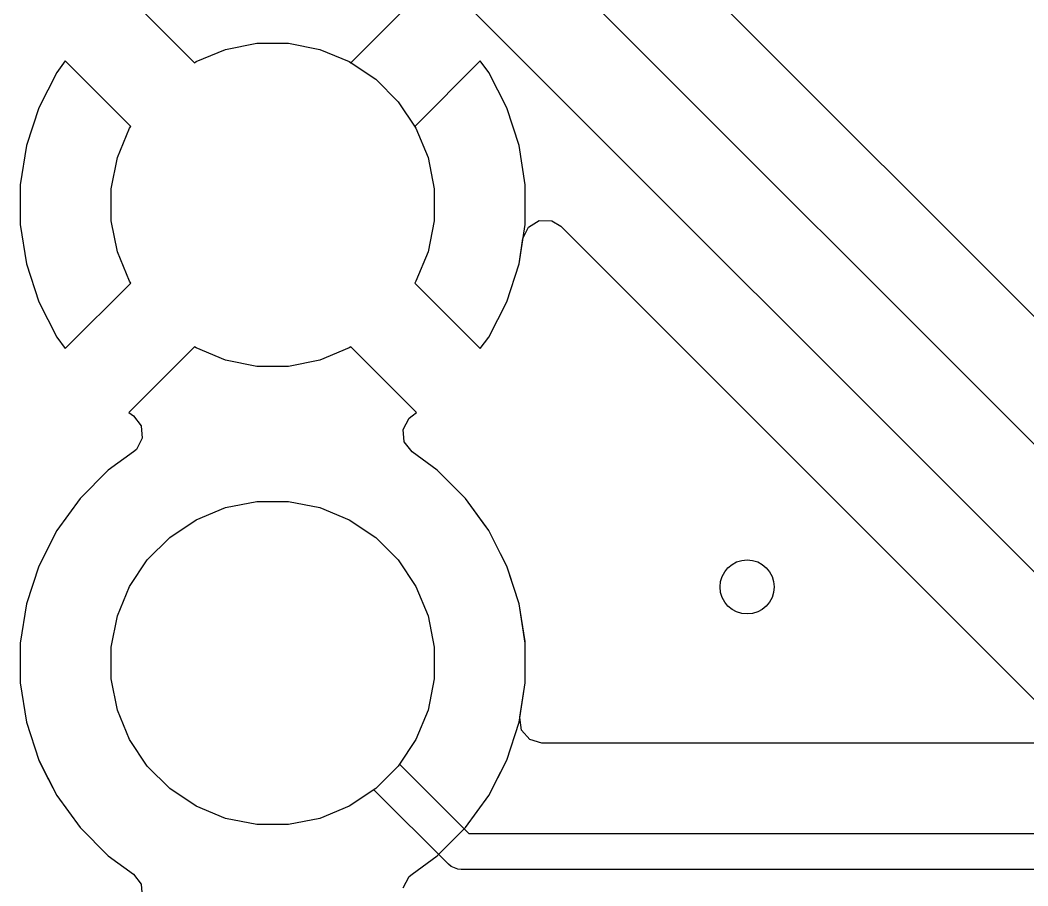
# Model space of a CAD drawing. Header units: inches. Extents: x 6.57 to 9.79, y -8.72 to -3.17.
# Drawn here: x 7.4468 to 7.6668, y -8.3289 to -8.14 of the extents above; entities that cross this region are included whole.
import ezdxf

# ---------------------------------------------------------------- set-up
doc = ezdxf.new("R2010")
doc.units = ezdxf.units.IN
doc.header["$MEASUREMENT"] = 0
doc.layers.add('In1.Cu', color=91, linetype='CONTINUOUS', true_color=0x7fc87f)

msp = doc.modelspace()

# ---------------------------------------------------------------- linework, layer by layer
at = {"layer": 'In1.Cu', "linetype": 'CONTINUOUS'}
for p, q in [((7.53296, -8.09733), (8.08721, -8.65157)), ((7.86629, -8.40279), (7.57063, -8.10713)), ((8.07617, -8.66838), (7.51904, -8.11125)), ((7.47057, -8.13493), (7.48489, -8.14925)), ((7.47057, -8.13493), (7.48489, -8.14925)), ((7.47057, -8.13493), (7.48489, -8.14925)), ((7.47057, -8.13493), (7.48489, -8.14925)), ((7.51904, -8.14925), (7.53336, -8.13493)), ((7.51904, -8.14925), (7.53336, -8.13493)), ((7.51904, -8.14925), (7.53336, -8.13493)), ((7.49168, -8.14634), (7.49849, -8.14499)), ((7.49168, -8.14634), (7.49849, -8.14499)), ((7.49168, -8.14634), (7.49849, -8.14499)), ((7.49168, -8.14634), (7.49849, -8.14499)), ((7.49849, -8.14499), (7.50544, -8.14499)), ((7.49849, -8.14499), (7.50544, -8.14499)), ((7.49849, -8.14499), (7.50544, -8.14499)), ((7.49849, -8.14499), (7.50544, -8.14499)), ((7.50544, -8.14499), (7.51225, -8.14634)), ((7.50544, -8.14499), (7.51225, -8.14634)), ((7.50544, -8.14499), (7.51225, -8.14634)), ((7.50544, -8.14499), (7.51225, -8.14634)), ((7.48526, -8.149), (7.49168, -8.14634)), ((7.48526, -8.149), (7.49168, -8.14634)), ((7.48526, -8.149), (7.49168, -8.14634)), ((7.48526, -8.149), (7.49168, -8.14634)), ((7.51225, -8.14634), (7.51867, -8.149)), ((7.51225, -8.14634), (7.51867, -8.149)), ((7.51225, -8.14634), (7.51867, -8.149)), ((7.51225, -8.14634), (7.51867, -8.149)), ((7.45665, -8.14885), (7.45482, -8.15136)), ((7.45665, -8.14885), (7.45482, -8.15136)), ((7.45665, -8.14885), (7.45482, -8.15136)), ((7.45665, -8.14885), (7.45482, -8.15136)), ((7.47097, -8.16317), (7.45665, -8.14885)), ((7.45665, -8.14885), (7.45665, -8.14885)), ((7.47097, -8.16317), (7.45665, -8.14885)), ((7.45665, -8.14885), (7.45665, -8.14885)), ((7.47097, -8.16317), (7.45665, -8.14885)), ((7.45665, -8.14885), (7.45665, -8.14885)), ((7.47097, -8.16317), (7.45665, -8.14885)), ((7.45665, -8.14885), (7.45665, -8.14885)), ((7.48489, -8.14925), (7.48526, -8.149)), ((7.48489, -8.14925), (7.48526, -8.149)), ((7.48489, -8.14925), (7.48526, -8.149)), ((7.48489, -8.14925), (7.48526, -8.149)), ((7.51867, -8.149), (7.51904, -8.14925)), ((7.51867, -8.149), (7.51904, -8.14925)), ((7.51867, -8.149), (7.51904, -8.14925)), ((7.51867, -8.149), (7.52444, -8.15286)), ((7.54728, -8.14885), (7.53296, -8.16317)), ((7.54728, -8.14885), (7.53296, -8.16317)), ((7.54728, -8.14885), (7.53296, -8.16317)), ((7.54911, -8.15136), (7.54728, -8.14885)), ((7.54728, -8.14885), (7.54728, -8.14885)), ((7.54911, -8.15136), (7.54728, -8.14885)), ((7.54728, -8.14885), (7.54728, -8.14885)), ((7.54911, -8.15136), (7.54728, -8.14885)), ((7.54728, -8.14885), (7.54728, -8.14885)), ((7.45482, -8.15136), (7.45089, -8.15909)), ((7.45482, -8.15136), (7.45089, -8.15909)), ((7.45482, -8.15136), (7.45089, -8.15909)), ((7.45482, -8.15136), (7.45089, -8.15909)), ((7.55305, -8.15909), (7.54911, -8.15136)), ((7.55305, -8.15909), (7.54911, -8.15136)), ((7.55305, -8.15909), (7.54911, -8.15136)), ((7.52444, -8.15286), (7.52936, -8.15777)), ((7.45089, -8.15909), (7.4482, -8.16734)), ((7.45089, -8.15909), (7.4482, -8.16734)), ((7.45089, -8.15909), (7.4482, -8.16734)), ((7.45089, -8.15909), (7.4482, -8.16734)), ((7.52936, -8.15777), (7.53321, -8.16355)), ((7.55573, -8.16734), (7.55305, -8.15909)), ((7.55573, -8.16734), (7.55305, -8.15909)), ((7.55573, -8.16734), (7.55305, -8.15909)), ((7.47072, -8.16355), (7.47097, -8.16317)), ((7.47072, -8.16355), (7.47097, -8.16317)), ((7.47072, -8.16355), (7.47097, -8.16317)), ((7.47072, -8.16355), (7.47097, -8.16317)), ((7.53296, -8.16317), (7.53321, -8.16355)), ((7.53296, -8.16317), (7.53321, -8.16355)), ((7.53296, -8.16317), (7.53321, -8.16355)), ((7.46806, -8.16996), (7.47072, -8.16355)), ((7.46806, -8.16996), (7.47072, -8.16355)), ((7.46806, -8.16996), (7.47072, -8.16355)), ((7.46806, -8.16996), (7.47072, -8.16355)), ((7.53321, -8.16355), (7.53587, -8.16996)), ((7.53321, -8.16355), (7.53587, -8.16996)), ((7.53321, -8.16355), (7.53587, -8.16996)), ((7.53321, -8.16355), (7.53587, -8.16996)), ((7.4482, -8.16734), (7.44685, -8.17591)), ((7.4482, -8.16734), (7.44685, -8.17591)), ((7.4482, -8.16734), (7.44685, -8.17591)), ((7.4482, -8.16734), (7.44685, -8.17591)), ((7.55708, -8.17591), (7.55573, -8.16734)), ((7.55708, -8.17591), (7.55573, -8.16734)), ((7.55708, -8.17591), (7.55573, -8.16734)), ((7.4667, -8.17678), (7.46806, -8.16996)), ((7.4667, -8.17678), (7.46806, -8.16996)), ((7.4667, -8.17678), (7.46806, -8.16996)), ((7.4667, -8.17678), (7.46806, -8.16996)), ((7.53587, -8.16996), (7.53723, -8.17678)), ((7.53587, -8.16996), (7.53723, -8.17678)), ((7.53587, -8.16996), (7.53723, -8.17678)), ((7.53587, -8.16996), (7.53723, -8.17678)), ((7.44685, -8.17591), (7.44685, -8.18459)), ((7.44685, -8.17591), (7.44685, -8.18459)), ((7.44685, -8.17591), (7.44685, -8.18459)), ((7.44685, -8.17591), (7.44685, -8.18459)), ((7.55708, -8.18459), (7.55708, -8.17591)), ((7.55708, -8.18459), (7.55708, -8.17591)), ((7.55708, -8.18459), (7.55708, -8.17591)), ((7.4667, -8.18372), (7.4667, -8.17678)), ((7.4667, -8.18372), (7.4667, -8.17678)), ((7.4667, -8.18372), (7.4667, -8.17678)), ((7.4667, -8.18372), (7.4667, -8.17678)), ((7.53723, -8.17678), (7.53723, -8.18372)), ((7.53723, -8.17678), (7.53723, -8.18372)), ((7.53723, -8.17678), (7.53723, -8.18372)), ((7.53723, -8.17678), (7.53723, -8.18372)), ((7.44685, -8.18459), (7.4482, -8.19316)), ((7.44685, -8.18459), (7.4482, -8.19316)), ((7.44685, -8.18459), (7.4482, -8.19316)), ((7.44685, -8.18459), (7.4482, -8.19316)), ((7.46806, -8.19054), (7.4667, -8.18372)), ((7.46806, -8.19054), (7.4667, -8.18372)), ((7.46806, -8.19054), (7.4667, -8.18372)), ((7.46806, -8.19054), (7.4667, -8.18372)), ((7.53723, -8.18372), (7.53587, -8.19054)), ((7.53723, -8.18372), (7.53587, -8.19054)), ((7.53723, -8.18372), (7.53587, -8.19054)), ((7.53723, -8.18372), (7.53587, -8.19054)), ((7.55573, -8.19316), (7.55708, -8.18459)), ((7.55573, -8.19316), (7.55708, -8.18459)), ((7.55573, -8.19316), (7.55708, -8.18459)), ((7.5566, -8.18763), (7.55778, -8.18515)), ((7.55778, -8.18515), (7.56011, -8.18369)), ((7.56011, -8.18369), (7.56286, -8.18373)), ((7.56286, -8.18373), (7.56487, -8.18495)), ((7.56487, -8.18495), (8.0643, -8.68437)), ((7.55573, -8.19316), (7.5566, -8.18763)), ((7.47072, -8.19695), (7.46806, -8.19054)), ((7.47072, -8.19695), (7.46806, -8.19054)), ((7.47072, -8.19695), (7.46806, -8.19054)), ((7.47072, -8.19695), (7.46806, -8.19054)), ((7.53587, -8.19054), (7.53321, -8.19695)), ((7.53587, -8.19054), (7.53321, -8.19695)), ((7.53587, -8.19054), (7.53321, -8.19695)), ((7.53587, -8.19054), (7.53321, -8.19695)), ((7.4482, -8.19316), (7.45089, -8.20141)), ((7.4482, -8.19316), (7.45089, -8.20141)), ((7.4482, -8.19316), (7.45089, -8.20141)), ((7.4482, -8.19316), (7.45089, -8.20141)), ((7.55305, -8.20141), (7.55573, -8.19316)), ((7.55305, -8.20141), (7.55573, -8.19316)), ((7.55305, -8.20141), (7.55573, -8.19316)), ((7.55305, -8.20141), (7.55573, -8.19316)), ((7.45665, -8.21165), (7.47097, -8.19733)), ((7.45665, -8.21165), (7.47097, -8.19733)), ((7.45665, -8.21165), (7.47097, -8.19733)), ((7.45665, -8.21165), (7.47097, -8.19733)), ((7.47097, -8.19733), (7.47072, -8.19695)), ((7.47097, -8.19733), (7.47072, -8.19695)), ((7.47097, -8.19733), (7.47072, -8.19695)), ((7.47097, -8.19733), (7.47072, -8.19695)), ((7.53321, -8.19695), (7.53296, -8.19733)), ((7.53321, -8.19695), (7.53296, -8.19733)), ((7.53321, -8.19695), (7.53296, -8.19733)), ((7.53321, -8.19695), (7.53296, -8.19733)), ((7.53296, -8.19733), (7.54728, -8.21165)), ((7.53296, -8.19733), (7.54728, -8.21165)), ((7.53296, -8.19733), (7.54728, -8.21165)), ((7.53296, -8.19733), (7.54728, -8.21165)), ((7.45089, -8.20141), (7.45482, -8.20914)), ((7.45089, -8.20141), (7.45482, -8.20914)), ((7.45089, -8.20141), (7.45482, -8.20914)), ((7.45089, -8.20141), (7.45482, -8.20914)), ((7.54911, -8.20914), (7.55305, -8.20141)), ((7.54911, -8.20914), (7.55305, -8.20141)), ((7.54911, -8.20914), (7.55305, -8.20141)), ((7.54911, -8.20914), (7.55305, -8.20141)), ((7.45482, -8.20914), (7.45665, -8.21165)), ((7.45482, -8.20914), (7.45665, -8.21165)), ((7.45482, -8.20914), (7.45665, -8.21165)), ((7.45482, -8.20914), (7.45665, -8.21165)), ((7.54728, -8.21165), (7.54911, -8.20914)), ((7.54728, -8.21165), (7.54911, -8.20914)), ((7.54728, -8.21165), (7.54911, -8.20914)), ((7.54728, -8.21165), (7.54911, -8.20914)), ((7.48489, -8.21125), (7.47057, -8.22557)), ((7.48489, -8.21125), (7.47057, -8.22557)), ((7.48489, -8.21125), (7.47057, -8.22557)), ((7.48489, -8.21125), (7.47057, -8.22557)), ((7.48526, -8.2115), (7.48489, -8.21125)), ((7.48526, -8.2115), (7.48489, -8.21125)), ((7.48526, -8.2115), (7.48489, -8.21125)), ((7.48526, -8.2115), (7.48489, -8.21125)), ((7.49168, -8.21416), (7.48526, -8.2115)), ((7.49168, -8.21416), (7.48526, -8.2115)), ((7.49168, -8.21416), (7.48526, -8.2115)), ((7.49168, -8.21416), (7.48526, -8.2115)), ((7.51867, -8.2115), (7.51225, -8.21416)), ((7.51867, -8.2115), (7.51225, -8.21416)), ((7.51867, -8.2115), (7.51225, -8.21416)), ((7.51867, -8.2115), (7.51225, -8.21416)), ((7.51904, -8.21125), (7.51867, -8.2115)), ((7.51904, -8.21125), (7.51867, -8.2115)), ((7.51904, -8.21125), (7.51867, -8.2115)), ((7.51904, -8.21125), (7.51867, -8.2115)), ((7.53336, -8.22557), (7.51904, -8.21125)), ((7.53336, -8.22557), (7.51904, -8.21125)), ((7.53336, -8.22557), (7.51904, -8.21125)), ((7.53336, -8.22557), (7.51904, -8.21125)), ((7.54728, -8.21165), (7.54728, -8.21165)), ((7.54728, -8.21165), (7.54728, -8.21165)), ((7.54728, -8.21165), (7.54728, -8.21165)), ((7.54728, -8.21165), (7.54728, -8.21165)), ((7.49849, -8.21551), (7.49168, -8.21416)), ((7.49849, -8.21551), (7.49168, -8.21416)), ((7.49849, -8.21551), (7.49168, -8.21416)), ((7.49849, -8.21551), (7.49168, -8.21416)), ((7.50544, -8.21551), (7.49849, -8.21551)), ((7.50544, -8.21551), (7.49849, -8.21551)), ((7.50544, -8.21551), (7.49849, -8.21551)), ((7.50544, -8.21551), (7.49849, -8.21551)), ((7.51225, -8.21416), (7.50544, -8.21551)), ((7.51225, -8.21416), (7.50544, -8.21551)), ((7.51225, -8.21416), (7.50544, -8.21551)), ((7.51225, -8.21416), (7.50544, -8.21551)), ((7.47057, -8.22557), (7.47057, -8.22557)), ((7.47057, -8.22557), (7.47156, -8.22629)), ((7.47057, -8.22557), (7.47057, -8.22557)), ((7.47057, -8.22557), (7.47156, -8.22629)), ((7.47057, -8.22557), (7.47057, -8.22557)), ((7.47057, -8.22557), (7.47156, -8.22629)), ((7.47057, -8.22557), (7.47057, -8.22557)), ((7.47057, -8.22557), (7.47156, -8.22629)), ((7.47156, -8.22629), (7.47324, -8.22847)), ((7.47156, -8.22629), (7.47324, -8.22847)), ((7.47156, -8.22629), (7.47324, -8.22847)), ((7.47156, -8.22629), (7.47324, -8.22847)), ((7.53046, -8.22927), (7.53174, -8.22684)), ((7.53046, -8.22927), (7.53174, -8.22684)), ((7.53046, -8.22927), (7.53174, -8.22684)), ((7.53046, -8.22927), (7.53174, -8.22684)), ((7.53174, -8.22684), (7.53237, -8.22629)), ((7.53174, -8.22684), (7.53237, -8.22629)), ((7.53174, -8.22684), (7.53237, -8.22629)), ((7.53174, -8.22684), (7.53237, -8.22629)), ((7.53237, -8.22629), (7.53336, -8.22557)), ((7.53237, -8.22629), (7.53336, -8.22557)), ((7.53237, -8.22629), (7.53336, -8.22557)), ((7.53237, -8.22629), (7.53336, -8.22557)), ((7.53336, -8.22557), (7.53336, -8.22557)), ((7.53336, -8.22557), (7.53336, -8.22557)), ((7.53336, -8.22557), (7.53336, -8.22557)), ((7.53336, -8.22557), (7.53336, -8.22557)), ((7.47324, -8.22847), (7.47347, -8.23121)), ((7.47324, -8.22847), (7.47347, -8.23121)), ((7.47324, -8.22847), (7.47347, -8.23121)), ((7.47324, -8.22847), (7.47347, -8.23121)), ((7.53069, -8.23201), (7.53046, -8.22927)), ((7.53069, -8.23201), (7.53046, -8.22927)), ((7.53069, -8.23201), (7.53046, -8.22927)), ((7.53069, -8.23201), (7.53046, -8.22927)), ((7.47347, -8.23121), (7.47219, -8.23364)), ((7.47347, -8.23121), (7.47219, -8.23364)), ((7.47347, -8.23121), (7.47219, -8.23364)), ((7.47347, -8.23121), (7.47219, -8.23364)), ((7.47219, -8.23364), (7.47156, -8.23419)), ((7.47219, -8.23364), (7.47156, -8.23419)), ((7.47219, -8.23364), (7.47156, -8.23419)), ((7.47219, -8.23364), (7.47156, -8.23419)), ((7.53237, -8.23419), (7.53069, -8.23201)), ((7.53237, -8.23419), (7.53069, -8.23201)), ((7.53237, -8.23419), (7.53069, -8.23201)), ((7.53237, -8.23419), (7.53069, -8.23201)), ((7.47156, -8.23419), (7.46605, -8.23819)), ((7.47156, -8.23419), (7.46605, -8.23819)), ((7.47156, -8.23419), (7.46605, -8.23819)), ((7.47156, -8.23419), (7.46605, -8.23819)), ((7.53788, -8.23819), (7.53237, -8.23419)), ((7.53788, -8.23819), (7.53237, -8.23419)), ((7.53788, -8.23819), (7.53237, -8.23419)), ((7.53788, -8.23819), (7.53237, -8.23419)), ((7.46605, -8.23819), (7.45991, -8.24433)), ((7.46605, -8.23819), (7.45991, -8.24433)), ((7.46605, -8.23819), (7.45991, -8.24433)), ((7.46605, -8.23819), (7.45991, -8.24433)), ((7.54402, -8.24433), (7.53789, -8.23819)), ((7.53789, -8.23819), (7.53788, -8.23819)), ((7.54402, -8.24433), (7.53789, -8.23819)), ((7.53789, -8.23819), (7.53788, -8.23819)), ((7.54402, -8.24433), (7.53789, -8.23819)), ((7.53789, -8.23819), (7.53788, -8.23819)), ((7.54402, -8.24433), (7.53789, -8.23819)), ((7.53789, -8.23819), (7.53788, -8.23819)), ((7.45991, -8.24433), (7.45481, -8.25135)), ((7.45991, -8.24433), (7.45481, -8.25135)), ((7.45991, -8.24433), (7.45481, -8.25135)), ((7.45991, -8.24433), (7.45481, -8.25135)), ((7.45991, -8.24433), (7.45991, -8.24433)), ((7.45991, -8.24433), (7.45991, -8.24433)), ((7.45991, -8.24433), (7.45991, -8.24433)), ((7.45991, -8.24433), (7.45991, -8.24433)), ((7.54847, -8.25045), (7.54402, -8.24433)), ((7.54402, -8.24433), (7.54402, -8.24433)), ((7.54542, -8.24625), (7.54402, -8.24433)), ((7.54402, -8.24433), (7.54402, -8.24433)), ((7.54847, -8.25045), (7.54402, -8.24433)), ((7.54402, -8.24433), (7.54402, -8.24433)), ((7.54847, -8.25045), (7.54402, -8.24433)), ((7.54402, -8.24433), (7.54402, -8.24433)), ((7.48526, -8.249), (7.49168, -8.24634)), ((7.48526, -8.249), (7.49168, -8.24634)), ((7.48526, -8.249), (7.49168, -8.24634)), ((7.48526, -8.249), (7.49168, -8.24634)), ((7.49168, -8.24634), (7.49849, -8.24499)), ((7.49168, -8.24634), (7.49849, -8.24499)), ((7.49168, -8.24634), (7.49849, -8.24499)), ((7.49168, -8.24634), (7.49849, -8.24499)), ((7.49849, -8.24499), (7.50544, -8.24499)), ((7.49849, -8.24499), (7.50544, -8.24499)), ((7.49849, -8.24499), (7.50544, -8.24499)), ((7.49849, -8.24499), (7.50544, -8.24499)), ((7.50544, -8.24499), (7.51225, -8.24634)), ((7.50544, -8.24499), (7.51225, -8.24634)), ((7.50544, -8.24499), (7.51225, -8.24634)), ((7.50544, -8.24499), (7.51225, -8.24634)), ((7.51225, -8.24634), (7.51867, -8.249)), ((7.51225, -8.24634), (7.51867, -8.249)), ((7.51225, -8.24634), (7.51867, -8.249)), ((7.51225, -8.24634), (7.51867, -8.249)), ((7.54912, -8.25135), (7.54542, -8.24625)), ((7.47949, -8.25286), (7.48526, -8.249)), ((7.47949, -8.25286), (7.48526, -8.249)), ((7.47949, -8.25286), (7.48526, -8.249)), ((7.47949, -8.25286), (7.48526, -8.249)), ((7.51867, -8.249), (7.52444, -8.25286)), ((7.51867, -8.249), (7.52444, -8.25286)), ((7.51867, -8.249), (7.52444, -8.25286)), ((7.51867, -8.249), (7.52444, -8.25286)), ((7.45481, -8.25135), (7.45087, -8.25909)), ((7.45481, -8.25135), (7.45087, -8.25909)), ((7.45481, -8.25135), (7.45087, -8.25909)), ((7.45481, -8.25135), (7.45087, -8.25909)), ((7.54912, -8.25135), (7.54847, -8.25045)), ((7.54912, -8.25135), (7.54847, -8.25045)), ((7.54912, -8.25135), (7.54847, -8.25045)), ((7.5517, -8.25641), (7.54912, -8.25135)), ((7.5517, -8.25641), (7.54912, -8.25135)), ((7.5517, -8.25641), (7.54912, -8.25135)), ((7.5517, -8.25641), (7.54912, -8.25135)), ((7.47458, -8.25777), (7.47949, -8.25286)), ((7.47458, -8.25777), (7.47949, -8.25286)), ((7.47458, -8.25777), (7.47949, -8.25286)), ((7.47458, -8.25777), (7.47949, -8.25286)), ((7.52444, -8.25286), (7.52936, -8.25777)), ((7.52444, -8.25286), (7.52936, -8.25777)), ((7.52444, -8.25286), (7.52936, -8.25777)), ((7.52444, -8.25286), (7.52936, -8.25777)), ((7.47072, -8.26355), (7.47458, -8.25777)), ((7.47072, -8.26355), (7.47458, -8.25777)), ((7.47072, -8.26355), (7.47458, -8.25777)), ((7.47072, -8.26355), (7.47458, -8.25777)), ((7.52936, -8.25777), (7.53321, -8.26355)), ((7.52936, -8.25777), (7.53321, -8.26355)), ((7.52936, -8.25777), (7.53321, -8.26355)), ((7.52936, -8.25777), (7.53321, -8.26355)), ((7.55306, -8.25909), (7.5517, -8.25641)), ((7.55306, -8.25909), (7.5517, -8.25641)), ((7.55306, -8.25909), (7.5517, -8.25641)), ((7.55306, -8.25909), (7.5517, -8.25641)), ((7.45087, -8.25909), (7.44819, -8.26734)), ((7.45087, -8.25909), (7.44819, -8.26734)), ((7.45087, -8.25909), (7.44819, -8.26734)), ((7.45087, -8.25909), (7.44819, -8.26734)), ((7.45087, -8.25909), (7.45087, -8.25909)), ((7.45087, -8.25909), (7.45087, -8.25909)), ((7.45087, -8.25909), (7.45087, -8.25909)), ((7.45087, -8.25909), (7.45087, -8.25909)), ((7.55575, -8.26734), (7.55306, -8.25909)), ((7.55306, -8.25909), (7.55306, -8.25909)), ((7.55306, -8.25909), (7.55306, -8.25909)), ((7.55575, -8.26734), (7.55306, -8.25909)), ((7.55306, -8.25909), (7.55306, -8.25909)), ((7.55575, -8.26734), (7.55306, -8.25909)), ((7.55306, -8.25909), (7.55306, -8.25909)), ((7.5535, -8.26042), (7.55306, -8.25909)), ((7.55575, -8.26734), (7.5535, -8.26042)), ((7.46806, -8.26996), (7.47072, -8.26355)), ((7.46806, -8.26996), (7.47072, -8.26355)), ((7.46806, -8.26996), (7.47072, -8.26355)), ((7.46806, -8.26996), (7.47072, -8.26355)), ((7.53321, -8.26355), (7.53587, -8.26996)), ((7.53321, -8.26355), (7.53587, -8.26996)), ((7.53321, -8.26355), (7.53587, -8.26996)), ((7.53321, -8.26355), (7.53587, -8.26996)), ((7.44819, -8.26734), (7.44683, -8.27591)), ((7.44819, -8.26734), (7.44683, -8.27591)), ((7.44819, -8.26734), (7.44683, -8.27591)), ((7.44819, -8.26734), (7.44683, -8.27591)), ((7.5571, -8.27591), (7.55575, -8.26734)), ((7.55705, -8.27557), (7.55575, -8.26734)), ((7.5571, -8.27591), (7.55575, -8.26734)), ((7.5571, -8.27591), (7.55575, -8.26734)), ((7.4667, -8.27678), (7.46806, -8.26996)), ((7.4667, -8.27678), (7.46806, -8.26996)), ((7.4667, -8.27678), (7.46806, -8.26996)), ((7.4667, -8.27678), (7.46806, -8.26996)), ((7.53587, -8.26996), (7.53723, -8.27678)), ((7.53587, -8.26996), (7.53723, -8.27678)), ((7.53587, -8.26996), (7.53723, -8.27678)), ((7.53587, -8.26996), (7.53723, -8.27678)), ((7.5571, -8.27591), (7.55705, -8.27557)), ((7.44683, -8.27591), (7.44683, -8.28459)), ((7.44683, -8.27591), (7.44683, -8.28459)), ((7.44683, -8.27591), (7.44683, -8.28459)), ((7.44683, -8.27591), (7.44683, -8.28459)), ((7.4667, -8.28372), (7.4667, -8.27678)), ((7.4667, -8.28372), (7.4667, -8.27678)), ((7.4667, -8.28372), (7.4667, -8.27678)), ((7.4667, -8.28372), (7.4667, -8.27678)), ((7.53723, -8.27678), (7.53723, -8.28372)), ((7.53723, -8.27678), (7.53723, -8.28372)), ((7.53723, -8.27678), (7.53723, -8.28372)), ((7.53723, -8.27678), (7.53723, -8.28372)), ((7.5571, -8.28459), (7.5571, -8.27591)), ((7.5571, -8.28459), (7.5571, -8.27591)), ((7.5571, -8.28459), (7.5571, -8.27591)), ((7.5571, -8.28459), (7.5571, -8.27591)), ((7.46806, -8.29054), (7.4667, -8.28372)), ((7.46806, -8.29054), (7.4667, -8.28372)), ((7.46806, -8.29054), (7.4667, -8.28372)), ((7.46806, -8.29054), (7.4667, -8.28372)), ((7.53723, -8.28372), (7.53587, -8.29054)), ((7.53723, -8.28372), (7.53587, -8.29054)), ((7.53723, -8.28372), (7.53587, -8.29054)), ((7.53723, -8.28372), (7.53587, -8.29054)), ((7.44683, -8.28459), (7.44819, -8.29316)), ((7.44683, -8.28459), (7.44819, -8.29316)), ((7.44683, -8.28459), (7.44819, -8.29316)), ((7.44683, -8.28459), (7.44819, -8.29316)), ((7.55575, -8.29316), (7.5571, -8.28459)), ((7.55575, -8.29316), (7.5571, -8.28459)), ((7.55575, -8.29316), (7.5571, -8.28459)), ((7.55591, -8.2921), (7.5571, -8.28459)), ((7.47072, -8.29695), (7.46806, -8.29054)), ((7.47072, -8.29695), (7.46806, -8.29054)), ((7.47072, -8.29695), (7.46806, -8.29054)), ((7.47072, -8.29695), (7.46806, -8.29054)), ((7.53587, -8.29054), (7.53321, -8.29695)), ((7.53587, -8.29054), (7.53321, -8.29695)), ((7.53587, -8.29054), (7.53321, -8.29695)), ((7.53587, -8.29054), (7.53321, -8.29695)), ((7.44819, -8.29316), (7.45087, -8.30142)), ((7.44819, -8.29316), (7.45087, -8.30142)), ((7.44819, -8.29316), (7.45087, -8.30142)), ((7.44819, -8.29316), (7.45087, -8.30142)), ((7.55306, -8.30142), (7.55575, -8.29316)), ((7.55306, -8.30142), (7.55575, -8.29316)), ((7.55306, -8.30142), (7.55575, -8.29316)), ((7.5559, -8.29217), (7.55591, -8.2921)), ((7.55629, -8.2949), (7.5559, -8.29217)), ((7.5581, -8.29698), (7.55629, -8.2949)), ((7.47458, -8.30273), (7.47072, -8.29695)), ((7.47458, -8.30273), (7.47072, -8.29695)), ((7.47458, -8.30273), (7.47072, -8.29695)), ((7.47458, -8.30273), (7.47072, -8.29695)), ((7.53321, -8.29695), (7.52936, -8.30273)), ((7.53321, -8.29695), (7.52936, -8.30273)), ((7.53321, -8.29695), (7.52936, -8.30273)), ((7.53321, -8.29695), (7.52962, -8.30234)), ((7.56073, -8.29775), (7.5581, -8.29698)), ((7.7726, -8.29775), (7.56073, -8.29775)), ((7.45087, -8.30142), (7.45087, -8.30142)), ((7.45087, -8.30142), (7.45481, -8.30915)), ((7.45087, -8.30142), (7.45087, -8.30142)), ((7.45087, -8.30142), (7.45481, -8.30915)), ((7.45087, -8.30142), (7.45087, -8.30142)), ((7.45087, -8.30142), (7.45217, -8.30398)), ((7.45087, -8.30142), (7.45087, -8.30142)), ((7.45087, -8.30142), (7.45481, -8.30915)), ((7.54912, -8.30915), (7.55306, -8.30142)), ((7.54912, -8.30915), (7.55306, -8.30142)), ((7.55176, -8.30398), (7.55301, -8.30153)), ((7.55301, -8.30153), (7.55306, -8.30142)), ((7.55306, -8.30142), (7.55306, -8.30142)), ((7.45217, -8.30398), (7.45481, -8.30915)), ((7.47949, -8.30764), (7.47458, -8.30273)), ((7.47949, -8.30764), (7.47458, -8.30273)), ((7.47949, -8.30764), (7.47458, -8.30273)), ((7.47949, -8.30764), (7.47458, -8.30273)), ((7.52936, -8.30273), (7.52444, -8.30764)), ((7.52936, -8.30273), (7.52444, -8.30764)), ((7.52936, -8.30273), (7.52444, -8.30764)), ((7.52962, -8.30234), (7.54474, -8.31746)), ((7.54918, -8.30903), (7.55176, -8.30398)), ((7.48526, -8.3115), (7.47949, -8.30764)), ((7.48526, -8.3115), (7.47949, -8.30764)), ((7.48526, -8.3115), (7.47949, -8.30764)), ((7.48526, -8.3115), (7.47949, -8.30764)), ((7.52444, -8.30764), (7.51867, -8.3115)), ((7.52444, -8.30764), (7.51867, -8.3115)), ((7.52444, -8.30764), (7.51867, -8.3115)), ((7.52405, -8.3079), (7.51867, -8.3115)), ((7.54032, -8.32418), (7.52405, -8.3079)), ((7.45481, -8.30915), (7.45991, -8.31617)), ((7.45481, -8.30915), (7.45991, -8.31617)), ((7.45481, -8.30915), (7.45481, -8.30915)), ((7.45481, -8.30915), (7.45991, -8.31617)), ((7.45481, -8.30915), (7.45991, -8.31617)), ((7.54402, -8.31617), (7.54912, -8.30915)), ((7.54402, -8.31617), (7.54912, -8.30915)), ((7.54402, -8.31617), (7.54912, -8.30915)), ((7.54912, -8.30915), (7.54918, -8.30903)), ((7.49168, -8.31416), (7.48526, -8.3115)), ((7.49168, -8.31416), (7.48526, -8.3115)), ((7.49168, -8.31416), (7.48526, -8.3115)), ((7.49168, -8.31416), (7.48526, -8.3115)), ((7.51867, -8.3115), (7.51225, -8.31416)), ((7.51867, -8.3115), (7.51225, -8.31416)), ((7.51867, -8.3115), (7.51225, -8.31416)), ((7.51867, -8.3115), (7.51225, -8.31416)), ((7.49849, -8.31551), (7.49168, -8.31416)), ((7.49849, -8.31551), (7.49168, -8.31416)), ((7.49849, -8.31551), (7.49168, -8.31416)), ((7.49849, -8.31551), (7.49168, -8.31416)), ((7.51225, -8.31416), (7.50544, -8.31551)), ((7.51225, -8.31416), (7.50544, -8.31551)), ((7.51225, -8.31416), (7.50544, -8.31551)), ((7.51225, -8.31416), (7.50544, -8.31551)), ((7.45991, -8.31617), (7.45991, -8.31617)), ((7.45991, -8.31617), (7.46605, -8.32231)), ((7.45991, -8.31617), (7.45991, -8.31617)), ((7.45991, -8.31617), (7.46605, -8.32231)), ((7.45991, -8.31617), (7.45991, -8.31617)), ((7.45991, -8.31617), (7.46605, -8.32231)), ((7.45991, -8.31617), (7.45991, -8.31617)), ((7.45991, -8.31617), (7.46605, -8.32231)), ((7.50544, -8.31551), (7.49849, -8.31551)), ((7.50544, -8.31551), (7.49849, -8.31551)), ((7.50544, -8.31551), (7.49849, -8.31551)), ((7.50544, -8.31551), (7.49849, -8.31551)), ((7.53789, -8.32231), (7.54402, -8.31617)), ((7.53789, -8.32231), (7.54402, -8.31617)), ((7.53789, -8.32231), (7.54402, -8.31617)), ((7.54474, -8.31746), (7.78279, -8.31746)), ((7.46605, -8.32231), (7.46605, -8.32231)), ((7.46605, -8.32231), (7.47154, -8.3263)), ((7.46605, -8.32231), (7.46605, -8.32231)), ((7.46605, -8.32231), (7.47154, -8.3263)), ((7.46605, -8.32231), (7.46605, -8.32231)), ((7.46605, -8.32231), (7.47154, -8.3263)), ((7.46605, -8.32231), (7.46605, -8.32231)), ((7.46605, -8.32231), (7.47154, -8.3263)), ((7.53239, -8.3263), (7.53788, -8.32231)), ((7.53239, -8.3263), (7.53788, -8.32231)), ((7.53239, -8.3263), (7.53788, -8.32231)), ((7.53788, -8.32231), (7.53788, -8.32231)), ((7.53788, -8.32231), (7.53789, -8.32231)), ((7.53788, -8.32231), (7.53788, -8.32231)), ((7.53788, -8.32231), (7.53789, -8.32231)), ((7.53788, -8.32231), (7.53788, -8.32231)), ((7.53788, -8.32231), (7.53789, -8.32231)), ((7.47154, -8.3263), (7.47322, -8.32848)), ((7.47154, -8.3263), (7.47322, -8.32848)), ((7.47154, -8.3263), (7.47322, -8.32848)), ((7.47154, -8.3263), (7.47322, -8.32848)), ((7.53176, -8.32685), (7.53239, -8.3263)), ((7.53176, -8.32685), (7.53239, -8.3263)), ((7.53176, -8.32685), (7.53239, -8.3263)), ((7.54092, -8.32467), (7.54032, -8.32418)), ((7.54234, -8.32525), (7.54092, -8.32467)), ((7.54311, -8.32533), (7.54234, -8.32525)), ((7.78442, -8.32533), (7.54311, -8.32533)), ((7.47322, -8.32848), (7.47346, -8.33122)), ((7.47322, -8.32848), (7.47346, -8.33122)), ((7.47322, -8.32848), (7.47346, -8.33122)), ((7.47322, -8.32848), (7.47346, -8.33122)), ((7.53047, -8.32928), (7.53176, -8.32685)), ((7.53047, -8.32928), (7.53176, -8.32685)), ((7.53047, -8.32928), (7.53176, -8.32685))]:
    msp.add_line(p, q, dxfattribs=at)
at = {"layer": 'In1.Cu'}
msp.add_circle((7.60553, -8.26364), 0.00591, dxfattribs=at)
msp.add_circle((7.60553, -8.26364), 0.00591, dxfattribs=at)
msp.add_circle((7.60553, -8.26364), 0.00591, dxfattribs=at)
msp.add_circle((7.60553, -8.26364), 0.00591, dxfattribs=at)

doc.saveas('drawing.dxf')
